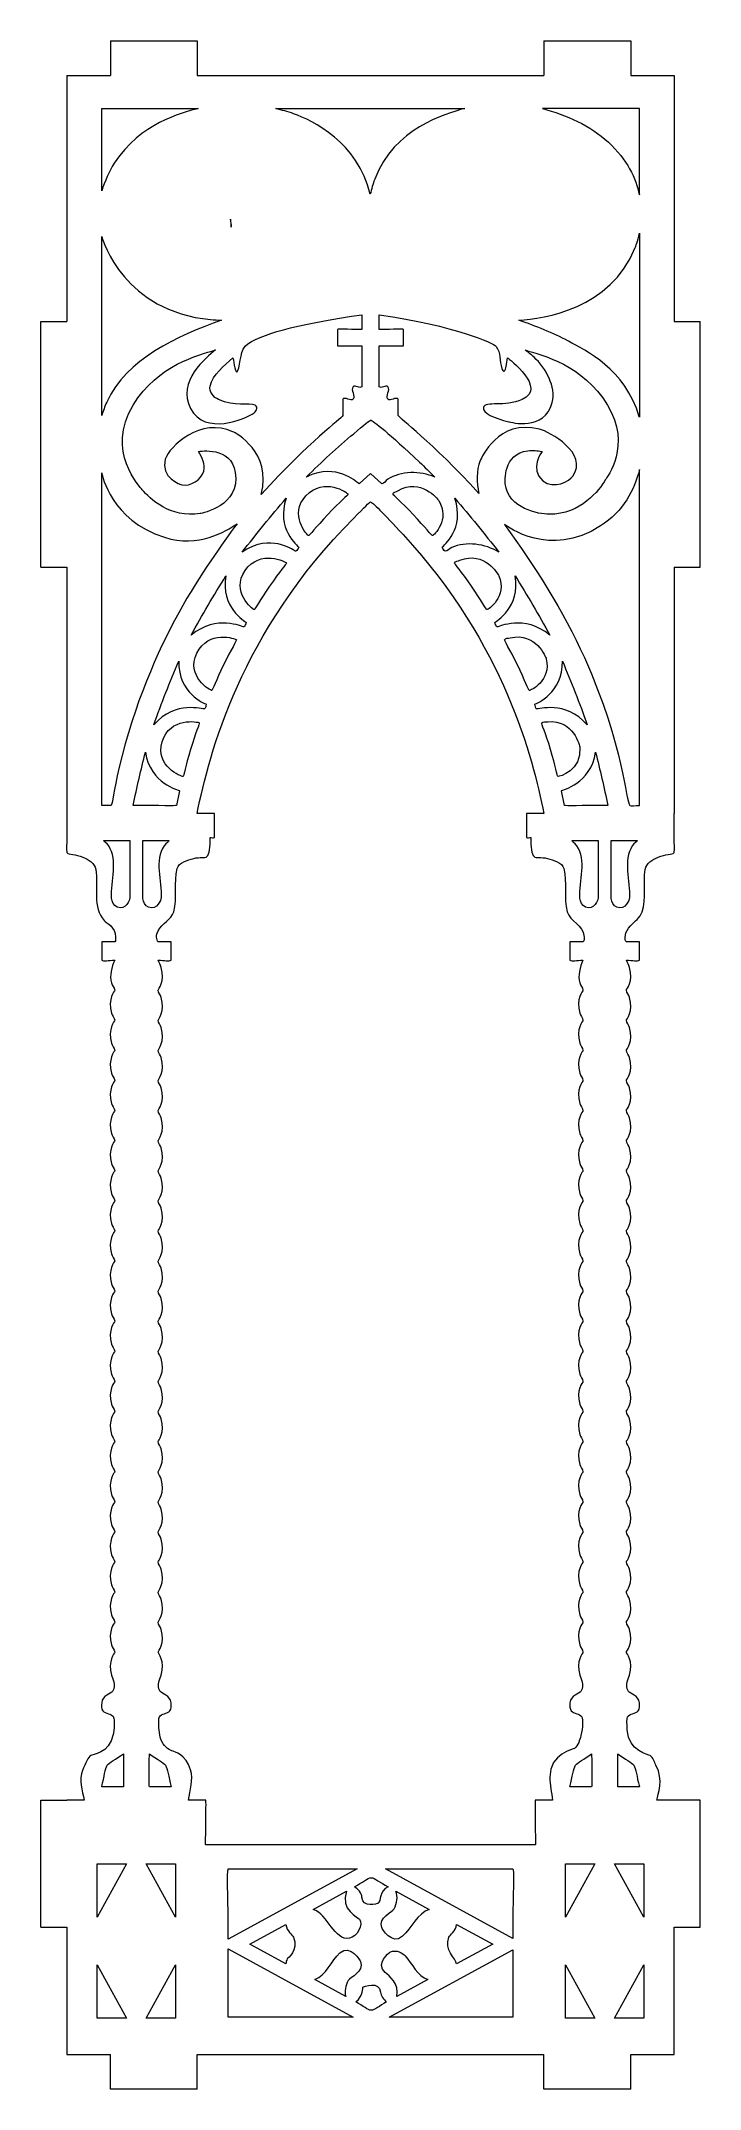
# Model space of a CAD drawing. Header units: millimetres. Extents: x 170 to 246, y -343 to -107.
import ezdxf

# ---------------------------------------------------------------- set-up
doc = ezdxf.new("R2010")
doc.units = ezdxf.units.MM

msp = doc.modelspace()

# ---------------------------------------------------------------- linework, layer by layer
at = {"color": 7, "linetype": 'Continuous', "lineweight": 15}
for p, q in [((178, -106.94), (188, -106.94)), ((178, -106.94), (178, -110.94)), ((188, -106.94), (188, -110.94)), ((228, -106.94), (228, -110.94)), ((228, -106.94), (238, -106.94)), ((238, -106.94), (238, -110.94)), ((173, -110.94), (173, -139.28)), ((173, -110.94), (178, -110.94)), ((188, -110.94), (228, -110.94)), ((238, -110.94), (243, -110.94)), ((243, -110.94), (243, -139.28)), ((177, -114.73), (188.12, -114.72)), ((177, -124.23), (177, -114.73)), ((239, -114.73), (227.82, -114.72)), ((239, -124.69), (239, -114.73)), ((177, -150.13), (177, -129.48)), ((239, -129.09), (239, -150.31)), ((170, -167.61), (170, -139.28)), ((170, -139.28), (173, -139.28)), ((207, -138.51), (207, -140.2)), ((209, -140.2), (209, -138.5)), ((243, -139.28), (246, -139.28)), ((246, -167.61), (246, -139.28)), ((204.2, -140.2), (204.2, -142.09)), ((211.8, -142.09), (211.8, -140.2)), ((204.2, -142.09), (207, -142.09)), ((207, -142.09), (207, -146.81)), ((209, -142.09), (211.8, -142.09)), ((209, -146.81), (209, -142.09)), ((204.8, -148.23), (204.8, -150.12)), ((211.2, -150.12), (211.2, -148.23)), ((177, -195.07), (177, -156.75)), ((208, -156.82), (206.69, -157.99)), ((209.31, -157.99), (208, -156.82)), ((239, -195.07), (239, -156.36)), ((170, -167.61), (173, -167.61)), ((173, -167.61), (173, -196.01)), ((243, -167.61), (246, -167.61)), ((243, -167.61), (243, -196.01)), ((185.99, -193.4), (185.64, -195.07)), ((230.36, -195.07), (230.01, -193.4)), ((178.1, -195.07), (177, -195.07)), ((190, -198.77), (190, -196.01)), ((226, -196.01), (226, -198.77)), ((177.25, -199.12), (180.25, -199.12)), ((180.25, -199.12), (180.25, -205.79)), ((181.75, -205.79), (181.75, -199.12)), ((181.75, -199.12), (184.75, -199.12)), ((231.25, -199.12), (234.25, -199.12)), ((234.25, -199.12), (234.25, -205.79)), ((235.75, -205.79), (235.75, -199.12)), ((235.75, -199.12), (238.75, -199.12)), ((177, -210.82), (177, -212.91)), ((178.5, -210.82), (177, -210.82)), ((185, -210.82), (183.5, -210.82)), ((185, -212.91), (185, -210.82)), ((231, -210.82), (231, -212.91)), ((232.5, -210.82), (231, -210.82)), ((239, -210.82), (237.5, -210.82)), ((239, -212.91), (239, -210.82)), ((179.5, -304.43), (179.5, -308.2)), ((236.5, -308.2), (236.5, -304.43)), ((179.5, -308.2), (177, -308.2)), ((239, -308.2), (236.5, -308.2)), ((170, -324.41), (170, -309.77)), ((170, -309.77), (173, -309.77)), ((246, -309.77), (241, -309.77)), ((246, -324.41), (246, -309.77)), ((227, -314.92), (189, -314.92)), ((176.5, -323.24), (176.5, -317.09)), ((179.86, -317.09), (176.5, -323.24)), ((176.5, -317.09), (179.86, -317.09)), ((185.5, -323.24), (182.14, -317.09)), ((182.14, -317.09), (185.5, -317.09)), ((185.5, -317.09), (185.5, -323.24)), ((191.6, -317.68), (206.46, -317.68)), ((206.46, -317.68), (191.6, -325.79)), ((224.4, -325.69), (209.71, -317.68)), ((209.71, -317.68), (224.4, -317.68)), ((230.5, -323.24), (230.5, -317.09)), ((233.86, -317.09), (230.5, -323.24)), ((230.5, -317.09), (233.86, -317.09)), ((239.5, -323.24), (236.14, -317.09)), ((236.14, -317.09), (239.5, -317.09)), ((239.5, -317.09), (239.5, -323.24)), ((201.39, -322.35), (205.24, -320.25)), ((210.92, -320.24), (214.78, -322.35)), ((170, -324.41), (173, -324.41)), ((173, -324.41), (173, -339.06)), ((194.08, -326.34), (198.23, -324.08)), ((217.93, -324.07), (222.09, -326.34)), ((243, -324.41), (246, -324.41)), ((243, -339.06), (243, -324.41)), ((191.6, -326.9), (206, -334.76)), ((191.6, -334.76), (191.6, -326.9)), ((198.23, -328.61), (194.08, -326.34)), ((210.17, -334.76), (224.4, -326.99)), ((222.09, -326.34), (217.93, -328.61)), ((224.4, -326.99), (224.4, -334.76)), ((176.5, -328.73), (179.86, -334.87)), ((176.5, -334.87), (176.5, -328.73)), ((182.14, -334.87), (185.5, -328.73)), ((185.5, -328.73), (185.5, -334.87)), ((205.14, -332.38), (201.57, -330.43)), ((214.6, -330.43), (211.02, -332.39)), ((230.5, -328.73), (233.86, -334.87)), ((230.5, -334.87), (230.5, -328.73)), ((236.14, -334.87), (239.5, -328.73)), ((239.5, -328.73), (239.5, -334.87)), ((179.86, -334.87), (176.5, -334.87)), ((185.5, -334.87), (182.14, -334.87)), ((206, -334.76), (191.6, -334.76)), ((224.4, -334.76), (210.17, -334.76)), ((233.86, -334.87), (230.5, -334.87)), ((239.5, -334.87), (236.14, -334.87)), ((173, -339.06), (178, -339.06)), ((178, -343.06), (178, -339.06)), ((188, -343.06), (188, -339.06)), ((188, -339.06), (228, -339.06)), ((228, -343.06), (228, -339.06)), ((238, -339.06), (243, -339.06)), ((238, -343.06), (238, -339.06)), ((188, -343.06), (178, -343.06)), ((238, -343.06), (228, -343.06))]:
    msp.add_line(p, q, dxfattribs=at)
at = {"color": 7, "linetype": 'Continuous', "lineweight": 15, "flags": 128}
msp.add_lwpolyline([(197.08, -114.72), (209.28, -114.72), (218.86, -114.72)], dxfattribs=at)
at = {"color": 7, "linetype": 'Continuous', "lineweight": 15}
for points in [[(188.12, -114.72), (186.09, -115.32), (181.52, -116.37), (178.46, -121.03)], [(199.13, -115.33), (198.46, -115.09), (197.76, -114.93), (197.08, -114.72)], [(207.97, -124.62), (206.52, -118.59), (201.34, -116.14), (199.13, -115.33)], [(218.86, -114.72), (216.54, -115.42), (210.78, -116.93), (208.48, -122.88)], [(227.82, -114.72), (230.57, -115.47), (233.33, -116.69), (235.43, -118.63)], [(235.43, -118.63), (237.6, -120.63), (238.61, -122.77), (239, -124.69)], [(178.46, -121.03), (177.81, -122.01), (177.4, -123.13), (177, -124.23)], [(208.48, -122.88), (208.26, -123.44), (208.11, -124.03), (207.97, -124.62)], [(191.95, -128.43), (191.97, -128.09), (191.93, -127.78), (191.85, -127.48)], [(191.85, -127.48), (191.85, -127.81), (191.89, -128.13), (191.95, -128.43)], [(177, -129.48), (177.16, -129.98), (179.59, -138.14), (189.56, -139.07)], [(238.52, -130.77), (238.56, -130.66), (238.81, -130.04), (239, -129.09)], [(225.12, -139.14), (228.01, -138.96), (235.65, -137.85), (238.52, -130.77)], [(190.83, -139.14), (185.72, -140.94), (179.83, -143.64), (177.58, -148.57)], [(189.56, -139.07), (189.98, -139.11), (190.4, -139.11), (190.83, -139.14)], [(193.84, -141.85), (195.95, -140.53), (200.5, -139.42), (207, -138.51)], [(209, -138.5), (217.76, -139.76), (222.19, -141.79), (222.49, -142.16)], [(230.84, -141.56), (229.01, -140.58), (227.07, -139.83), (225.12, -139.14)], [(207, -140.2), (205.23, -140.2), (204.27, -140.13), (204.2, -140.2)], [(211.8, -140.2), (211.74, -140.13), (210.77, -140.2), (209, -140.2)], [(238.99, -150.28), (237.38, -144.74), (232.77, -142.59), (230.84, -141.56)], [(180.62, -148.94), (183.5, -144.22), (188.12, -143.19), (190.12, -142.57)], [(190.12, -142.57), (189.07, -143.41), (185.61, -146.2), (187.26, -149.33)], [(189.5, -146.75), (189.78, -145.38), (191.12, -144.43), (192.14, -143.46)], [(192.14, -143.46), (192.26, -144), (192.42, -145.52), (192.65, -145.03)], [(192.65, -145.03), (193.14, -144.01), (192.88, -142.45), (193.84, -141.85)], [(222.49, -142.16), (223.03, -142.84), (222.86, -143.86), (223.14, -144.69)], [(223.43, -145.01), (223.64, -144.81), (223.64, -144.21), (223.8, -143.46)], [(223.8, -143.46), (223.93, -143.58), (228.44, -146.98), (225.48, -148.29)], [(225.82, -142.57), (227.83, -143.19), (232.45, -144.22), (235.33, -148.94)], [(226.86, -143.4), (226.53, -143.1), (226.17, -142.85), (225.82, -142.57)], [(228.95, -148.62), (229.41, -146.8), (228.23, -144.67), (226.86, -143.4)], [(223.14, -144.69), (223.19, -144.83), (223.32, -145.1), (223.43, -145.01)], [(177.58, -148.57), (177.35, -149.08), (177.19, -149.61), (177, -150.13)], [(190.47, -148.29), (189.91, -148.05), (189.38, -147.35), (189.5, -146.75)], [(194.69, -148.94), (193.98, -148.62), (192.35, -149.13), (190.47, -148.29)], [(206, -148.23), (205.72, -148.51), (205.08, -147.95), (204.8, -148.23)], [(206, -146.81), (205.66, -147.15), (206.33, -147.9), (206, -148.23)], [(207, -146.81), (206.76, -147.05), (206.23, -146.58), (206, -146.81)], [(210, -146.81), (209.77, -146.58), (209.24, -147.05), (209, -146.81)], [(210, -148.23), (209.67, -147.9), (210.34, -147.15), (210, -146.81)], [(211.2, -148.23), (210.92, -147.95), (210.28, -148.51), (210, -148.23)], [(225.48, -148.29), (223.46, -149.19), (221.26, -148.41), (221.01, -149.21)], [(223.94, -150.85), (224.12, -150.89), (228.1, -151.98), (228.95, -148.62)], [(181.68, -158.68), (181.48, -158.43), (177.39, -154.24), (180.62, -148.94)], [(192.14, -151.99), (188.45, -150.3), (184.79, -153.67), (184.34, -155.15)], [(187.26, -149.33), (188.92, -152.47), (193.49, -150.56), (194.6, -149.8)], [(194.6, -149.8), (194.63, -149.79), (195.19, -149.17), (194.69, -148.94)], [(204.8, -150.12), (204.62, -150.52), (200.98, -153.09), (195.4, -159.22)], [(206.06, -152.22), (207.27, -151.21), (207.92, -150.66), (208, -150.66)], [(208, -150.66), (208.25, -150.66), (210.23, -152.27), (213.65, -155.5)], [(220.5, -159.11), (214.98, -153.06), (211.38, -150.51), (211.2, -150.12)], [(227.47, -151.69), (222.74, -150.48), (220.76, -155.07), (220.66, -155.31)], [(221.01, -149.21), (220.82, -149.8), (222.36, -150.47), (223.94, -150.85)], [(235.33, -148.94), (238.15, -153.59), (235.25, -157.28), (235.1, -157.52)], [(239, -150.31), (239, -150.3), (239, -150.29), (238.99, -150.28)], [(195.4, -159.22), (196.69, -154.37), (192.38, -152.1), (192.14, -151.99)], [(200.59, -157.22), (202.36, -155.49), (204.15, -153.8), (206.06, -152.22)], [(231.33, -157.11), (233.19, -154.49), (228.65, -151.99), (227.47, -151.69)], [(184.34, -155.15), (183.69, -157.3), (186.14, -158.11), (186.25, -158.13)], [(188.16, -154.28), (188.32, -154.25), (191.92, -153.63), (192.4, -156.68)], [(188.77, -156.54), (188.96, -155.78), (188.59, -154.93), (188.16, -154.28)], [(206.69, -157.99), (206.51, -158), (204.61, -155.8), (201.34, -156.9)], [(213.65, -155.5), (214.25, -156.06), (214.83, -156.65), (215.41, -157.22)], [(220.66, -155.31), (220.19, -156.49), (220.2, -157.88), (220.5, -159.11)], [(223.53, -157.96), (223.51, -157.8), (223.26, -154.54), (226.15, -154.18)], [(226.15, -154.18), (226.69, -154.11), (227.25, -154.17), (227.78, -154.28)], [(227.78, -154.28), (227.72, -154.37), (226.27, -156.25), (227.88, -157.64)], [(177, -156.75), (177.11, -157.07), (178, -162.13), (184.24, -164.16)], [(186.25, -158.13), (187.22, -158.34), (188.52, -157.5), (188.77, -156.54)], [(192.4, -156.68), (193.02, -160.58), (188.57, -161.39), (188.36, -161.42)], [(200.55, -159.39), (202.67, -157.15), (205.4, -159.03), (205.41, -159.19)], [(201.34, -156.9), (201.08, -156.99), (200.84, -157.11), (200.59, -157.22)], [(209.98, -157.48), (209.74, -157.63), (209.59, -158), (209.31, -157.99)], [(215.41, -157.22), (213.74, -156.51), (211.5, -156.49), (209.98, -157.48)], [(211.15, -158.79), (213.8, -157.25), (215.78, -159.78), (215.86, -159.92)], [(228.59, -161.51), (227.46, -161.49), (223.87, -160.93), (223.53, -157.96)], [(227.88, -157.64), (229.16, -158.74), (230.96, -157.63), (231.33, -157.11)], [(235.1, -157.52), (234.36, -158.71), (232.28, -161.55), (228.59, -161.51)], [(239, -156.36), (238.45, -158.71), (237.16, -161.17), (234.52, -162.86)], [(188.36, -161.42), (184.91, -161.97), (182.51, -159.71), (181.68, -158.68)], [(193.22, -165.87), (194.85, -163.75), (196.54, -161.68), (198.28, -159.65)], [(198.28, -159.65), (197.07, -163.15), (199.61, -165.17), (199.75, -165.31)], [(200.87, -163.97), (200.72, -163.98), (198.55, -161.5), (200.55, -159.39)], [(205.41, -159.19), (205.42, -159.3), (204.52, -160.02), (203.08, -161.54)], [(206.08, -161.94), (207.27, -160.74), (207.91, -160.08), (208, -160.08)], [(208, -160.08), (208.18, -160.08), (209.47, -161.38), (211.76, -163.86)], [(212.92, -161.54), (211.48, -160.02), (210.58, -159.3), (210.59, -159.19)], [(210.59, -159.19), (210.61, -158.96), (210.95, -158.9), (211.15, -158.79)], [(215.86, -159.92), (217.23, -162.14), (215.27, -163.98), (215.13, -163.97)], [(216.25, -165.31), (216.39, -165.17), (218.93, -163.15), (217.72, -159.65)], [(217.72, -159.65), (219.46, -161.68), (221.15, -163.75), (222.78, -165.87)], [(192.62, -162.6), (189.25, -167.21), (182.57, -176.02), (179.02, -190.67)], [(184.24, -164.16), (188.16, -165.44), (191.32, -163.47), (192.62, -162.6)], [(188, -196.01), (189.44, -189.09), (192.93, -175.16), (206.08, -161.94)], [(203.08, -161.54), (201.65, -163.05), (200.98, -163.97), (200.87, -163.97)], [(215.13, -163.97), (215.02, -163.97), (214.35, -163.05), (212.92, -161.54)], [(234.52, -162.86), (228.62, -166.63), (223.77, -162.9), (223.46, -162.7)], [(223.46, -162.7), (226.97, -167.52), (230.23, -172.59), (232.66, -178.03)], [(199.38, -165.76), (199.2, -165.8), (197, -163.87), (193.91, -165.45)], [(211.76, -163.86), (223.55, -176.67), (226.65, -189.55), (228, -196.01)], [(222.78, -165.87), (221.23, -164.92), (219.01, -164.59), (217.36, -165.35)], [(193.91, -165.45), (193.67, -165.57), (193.45, -165.73), (193.22, -165.87)], [(193.53, -168.01), (195.28, -165.49), (198.27, -166.97), (198.3, -167.13)], [(198.3, -167.13), (198.33, -167.24), (197.56, -168.07), (196.37, -169.78)], [(199.75, -165.31), (199.63, -165.46), (199.57, -165.73), (199.38, -165.76)], [(216.62, -165.76), (216.43, -165.73), (216.37, -165.46), (216.25, -165.31)], [(217.36, -165.35), (217.1, -165.47), (216.9, -165.81), (216.62, -165.76)], [(219.63, -169.78), (218.44, -168.07), (217.67, -167.24), (217.7, -167.13)], [(217.7, -167.13), (217.75, -166.9), (218.09, -166.9), (218.31, -166.81)], [(187.31, -175.46), (188.59, -173.14), (189.93, -170.85), (191.33, -168.6)], [(191.33, -168.6), (190.69, -172.26), (193.52, -173.87), (193.68, -173.98)], [(194.58, -172.5), (194.43, -172.53), (191.87, -170.41), (193.53, -168.01)], [(196.37, -169.78), (195.2, -171.47), (194.69, -172.48), (194.58, -172.5)], [(221.42, -172.5), (221.31, -172.48), (220.8, -171.47), (219.63, -169.78)], [(222.32, -173.98), (222.48, -173.87), (225.31, -172.26), (224.67, -168.6)], [(224.67, -168.6), (226.07, -170.85), (227.41, -173.14), (228.69, -175.46)], [(193.39, -174.48), (193.19, -174.55), (190.3, -172.96), (187.31, -175.46)], [(193.68, -173.98), (193.58, -174.15), (193.57, -174.42), (193.39, -174.48)], [(222.61, -174.48), (222.43, -174.42), (222.42, -174.15), (222.32, -173.98)], [(228.69, -175.46), (225.7, -172.96), (222.81, -174.55), (222.61, -174.48)], [(187.97, -177.54), (189.3, -174.78), (192.48, -175.84), (192.54, -175.99)], [(192.54, -175.99), (192.58, -176.09), (191.95, -177.02), (191.06, -178.87)], [(224.94, -178.87), (224.05, -177.02), (223.42, -176.09), (223.46, -175.99)], [(223.46, -175.99), (223.54, -175.77), (223.89, -175.81), (224.11, -175.76)], [(224.11, -175.76), (227.07, -175.05), (228.22, -178.01), (228.26, -178.16)], [(183.01, -185.77), (183.9, -183.29), (184.85, -180.84), (185.88, -178.43)], [(185.88, -178.43), (185.83, -182.17), (188.88, -183.33), (189.06, -183.41)], [(189.71, -181.83), (189.57, -181.88), (186.69, -180.18), (187.97, -177.54)], [(191.06, -178.87), (190.16, -180.72), (189.81, -181.79), (189.71, -181.83)], [(226.29, -181.83), (226.19, -181.79), (225.84, -180.72), (224.94, -178.87)], [(228.26, -178.16), (228.88, -180.72), (226.42, -181.87), (226.29, -181.83)], [(226.94, -183.41), (227.12, -183.33), (230.17, -182.17), (230.12, -178.43)], [(230.12, -178.43), (231.15, -180.84), (232.1, -183.29), (232.99, -185.77)], [(232.66, -178.03), (237.27, -188.34), (237.44, -194.69), (237.9, -195.07)], [(188.85, -183.95), (188.67, -184.05), (185.59, -182.88), (183.01, -185.77)], [(189.06, -183.41), (188.99, -183.59), (189.02, -183.86), (188.85, -183.95)], [(227.15, -183.95), (226.98, -183.86), (227.01, -183.59), (226.94, -183.41)], [(232.99, -185.77), (230.41, -182.88), (227.33, -184.05), (227.15, -183.95)], [(183.97, -187.74), (184.85, -184.83), (188.17, -185.42), (188.25, -185.56)], [(188.25, -185.56), (188.31, -185.65), (187.83, -186.67), (187.24, -188.62)], [(228.76, -188.62), (228.17, -186.67), (227.69, -185.65), (227.75, -185.56)], [(227.75, -185.56), (227.87, -185.36), (228.2, -185.45), (228.43, -185.43)], [(228.43, -185.43), (231.43, -185.15), (232.14, -188.23), (232.15, -188.39)], [(186.38, -191.73), (186.24, -191.81), (183.12, -190.57), (183.97, -187.74)], [(187.24, -188.62), (186.65, -190.58), (186.48, -191.68), (186.38, -191.73)], [(229.62, -191.73), (229.52, -191.68), (229.35, -190.58), (228.76, -188.62)], [(232.15, -188.39), (232.36, -191.04), (229.74, -191.8), (229.62, -191.73)], [(179.02, -190.67), (178.36, -193.43), (178.22, -194.97), (178.1, -195.07)], [(180.64, -195.07), (181.06, -193.01), (181.53, -190.96), (182.05, -188.93)], [(182.05, -188.93), (182.61, -192.66), (185.89, -193.23), (185.99, -193.4)], [(230.01, -193.4), (230.11, -193.23), (233.39, -192.66), (233.95, -188.93)], [(233.95, -188.93), (234.47, -190.96), (234.94, -193.01), (235.36, -195.07)], [(185.64, -195.07), (185.51, -195.17), (183.81, -195.07), (180.64, -195.07)], [(190, -196.01), (189.95, -195.97), (189.27, -196.01), (188, -196.01)], [(228, -196.01), (226.73, -196.01), (226.05, -195.97), (226, -196.01)], [(235.36, -195.07), (232.19, -195.07), (230.49, -195.17), (230.36, -195.07)], [(237.9, -195.07), (238.05, -195.19), (238.47, -195.07), (239, -195.07)], [(173, -196.01), (173, -198.87), (172.91, -200.4), (173, -200.52)], [(243, -200.52), (243.09, -200.4), (243, -198.87), (243, -196.01)], [(173, -200.52), (173.21, -200.8), (174, -200.65), (174.84, -201.03)], [(177.81, -199.74), (177.59, -199.4), (177.19, -199.26), (177.25, -199.12)], [(178.15, -205.77), (178.04, -203.76), (178.93, -201.41), (177.81, -199.74)], [(184.19, -199.72), (183.04, -201.38), (183.96, -203.75), (183.85, -205.77)], [(184.75, -199.12), (184.81, -199.26), (184.42, -199.39), (184.19, -199.72)], [(189.14, -200.98), (189.46, -200.71), (189.52, -199.85), (189.5, -198.77)], [(189.5, -198.77), (189.67, -198.77), (189.88, -198.89), (190, -198.77)], [(226, -198.77), (226.12, -198.89), (226.33, -198.77), (226.5, -198.77)], [(226.5, -198.77), (226.48, -199.85), (226.54, -200.71), (226.86, -200.98)], [(231.81, -199.72), (231.58, -199.39), (231.19, -199.26), (231.25, -199.12)], [(232.15, -205.77), (232.04, -203.75), (232.96, -201.38), (231.81, -199.72)], [(238.19, -199.74), (237.07, -201.41), (237.96, -203.76), (237.85, -205.77)], [(238.75, -199.12), (238.81, -199.26), (238.41, -199.4), (238.19, -199.74)], [(241.16, -201.03), (242, -200.65), (242.79, -200.8), (243, -200.52)], [(174.84, -201.03), (175.47, -201.31), (176.22, -201.78), (176.32, -202.45)], [(176.32, -202.45), (176.64, -204.41), (175.91, -206.89), (177.27, -208.33)], [(185.31, -207.34), (185.76, -205.74), (185.3, -203.97), (185.71, -202.35)], [(185.71, -202.35), (185.89, -201.63), (186.9, -201.39), (187.61, -201.19)], [(187.61, -201.19), (188.33, -200.99), (188.93, -201.16), (189.14, -200.98)], [(226.86, -200.98), (227.07, -201.16), (227.67, -200.99), (228.39, -201.19)], [(228.39, -201.19), (229.1, -201.39), (230.11, -201.63), (230.29, -202.35)], [(230.29, -202.35), (230.7, -203.97), (230.24, -205.74), (230.69, -207.34)], [(239.32, -207.34), (239.8, -205.78), (239.42, -204.06), (239.68, -202.45)], [(239.68, -202.45), (239.79, -201.78), (240.53, -201.31), (241.16, -201.03)], [(178.78, -206.8), (178.41, -206.63), (178.17, -206.17), (178.15, -205.77)], [(180.25, -205.79), (180.24, -205.85), (179.81, -207.26), (178.78, -206.8)], [(182.4, -206.81), (182.03, -206.65), (181.79, -206.19), (181.75, -205.79)], [(183.85, -205.77), (183.85, -205.83), (183.44, -207.25), (182.4, -206.81)], [(183.5, -209.52), (183.92, -208.67), (185.06, -208.25), (185.31, -207.34)], [(230.69, -207.34), (230.99, -208.41), (232.58, -208.96), (232.61, -210.08)], [(232.78, -206.8), (232.42, -206.63), (232.17, -206.17), (232.15, -205.77)], [(234.25, -205.79), (234.25, -205.85), (233.81, -207.26), (232.78, -206.8)], [(236.4, -206.81), (236.03, -206.65), (235.79, -206.19), (235.75, -205.79)], [(237.85, -205.77), (237.85, -205.83), (237.44, -207.25), (236.4, -206.81)], [(237.97, -208.95), (238.46, -208.45), (239.11, -208.01), (239.32, -207.34)], [(177.27, -208.33), (177.57, -208.63), (178.62, -209.11), (178.6, -210.23)], [(183.5, -210.82), (183.47, -210.79), (183.13, -210.25), (183.5, -209.52)], [(232.61, -210.08), (232.61, -210.33), (232.69, -210.65), (232.5, -210.82)], [(237.5, -210.82), (237.23, -210.59), (237.31, -209.61), (237.97, -208.95)], [(178.6, -210.23), (178.6, -210.43), (178.65, -210.69), (178.5, -210.82)], [(177, -212.91), (177.19, -213.1), (177.77, -212.91), (178.5, -212.91)], [(178.5, -212.91), (178.14, -213.72), (177.88, -214.69), (178.12, -215.54)], [(183.5, -212.91), (184.23, -212.91), (184.81, -213.1), (185, -212.91)], [(183.87, -213.75), (183.79, -213.45), (183.62, -213.19), (183.5, -212.91)], [(183.5, -216.38), (183.5, -216.29), (184.34, -215.36), (183.87, -213.75)], [(231, -212.91), (231.19, -213.1), (231.77, -212.91), (232.5, -212.91)], [(232.5, -212.91), (232.14, -213.72), (231.88, -214.69), (232.13, -215.54)], [(237.5, -212.91), (238.23, -212.91), (238.81, -213.1), (239, -212.91)], [(237.88, -213.75), (237.79, -213.45), (237.63, -213.19), (237.5, -212.91)], [(237.5, -216.38), (237.5, -216.29), (238.34, -215.36), (237.88, -213.75)], [(178.5, -216.38), (178.5, -216.47), (177.66, -217.39), (178.12, -219.01)], [(178.12, -215.54), (178.21, -215.83), (178.5, -216.07), (178.5, -216.38)], [(183.87, -217.22), (183.79, -216.92), (183.5, -216.68), (183.5, -216.38)], [(183.5, -219.85), (183.5, -219.76), (184.34, -218.83), (183.87, -217.22)], [(232.5, -216.38), (232.5, -216.47), (231.66, -217.39), (232.13, -219.01)], [(232.13, -215.54), (232.21, -215.83), (232.5, -216.07), (232.5, -216.38)], [(237.88, -217.22), (237.79, -216.92), (237.5, -216.68), (237.5, -216.38)], [(237.5, -219.85), (237.5, -219.76), (238.34, -218.83), (237.88, -217.22)], [(178.12, -219.01), (178.21, -219.3), (178.5, -219.54), (178.5, -219.85)], [(232.13, -219.01), (232.21, -219.3), (232.5, -219.54), (232.5, -219.85)], [(178.5, -219.85), (178.5, -219.94), (177.66, -220.86), (178.12, -222.48)], [(183.87, -220.68), (183.79, -220.39), (183.5, -220.15), (183.5, -219.85)], [(183.5, -223.32), (183.5, -223.23), (184.34, -222.3), (183.87, -220.68)], [(232.5, -219.85), (232.5, -219.94), (231.66, -220.86), (232.13, -222.48)], [(237.88, -220.68), (237.79, -220.39), (237.5, -220.15), (237.5, -219.85)], [(237.5, -223.32), (237.5, -223.23), (238.34, -222.3), (237.88, -220.68)], [(178.5, -223.32), (178.5, -223.4), (177.66, -224.33), (178.12, -225.95)], [(178.12, -222.48), (178.21, -222.77), (178.5, -223.01), (178.5, -223.32)], [(183.87, -224.15), (183.79, -223.86), (183.5, -223.62), (183.5, -223.32)], [(183.5, -226.79), (183.5, -226.7), (184.34, -225.77), (183.87, -224.15)], [(232.5, -223.32), (232.5, -223.4), (231.66, -224.33), (232.13, -225.95)], [(232.13, -222.48), (232.21, -222.77), (232.5, -223.01), (232.5, -223.32)], [(237.88, -224.15), (237.79, -223.86), (237.5, -223.62), (237.5, -223.32)], [(237.5, -226.79), (237.5, -226.7), (238.34, -225.77), (237.88, -224.15)], [(178.12, -225.95), (178.21, -226.24), (178.5, -226.48), (178.5, -226.79)], [(232.13, -225.95), (232.21, -226.24), (232.5, -226.48), (232.5, -226.79)], [(178.5, -226.79), (178.5, -226.87), (177.66, -227.8), (178.12, -229.42)], [(183.87, -227.62), (183.79, -227.33), (183.5, -227.09), (183.5, -226.79)], [(183.5, -230.25), (183.5, -230.17), (184.34, -229.24), (183.87, -227.62)], [(232.5, -226.79), (232.5, -226.87), (231.66, -227.8), (232.13, -229.42)], [(237.88, -227.62), (237.79, -227.33), (237.5, -227.09), (237.5, -226.79)], [(237.5, -230.25), (237.5, -230.17), (238.34, -229.24), (237.88, -227.62)], [(178.5, -230.25), (178.5, -230.34), (177.66, -231.27), (178.12, -232.89)], [(178.12, -229.42), (178.21, -229.71), (178.5, -229.95), (178.5, -230.25)], [(183.87, -231.09), (183.79, -230.8), (183.5, -230.56), (183.5, -230.25)], [(183.5, -233.72), (183.5, -233.63), (184.34, -232.71), (183.87, -231.09)], [(232.5, -230.25), (232.5, -230.34), (231.66, -231.27), (232.13, -232.89)], [(232.13, -229.42), (232.21, -229.71), (232.5, -229.95), (232.5, -230.25)], [(237.88, -231.09), (237.79, -230.8), (237.5, -230.56), (237.5, -230.25)], [(237.5, -233.72), (237.5, -233.63), (238.34, -232.71), (237.88, -231.09)], [(178.5, -233.72), (178.5, -233.81), (177.66, -234.74), (178.12, -236.36)], [(178.12, -232.89), (178.21, -233.18), (178.5, -233.42), (178.5, -233.72)], [(183.87, -234.56), (183.79, -234.27), (183.5, -234.03), (183.5, -233.72)], [(232.5, -233.72), (232.5, -233.81), (231.66, -234.74), (232.13, -236.36)], [(232.13, -232.89), (232.21, -233.18), (232.5, -233.42), (232.5, -233.72)], [(237.88, -234.56), (237.79, -234.27), (237.5, -234.03), (237.5, -233.72)], [(183.5, -237.19), (183.5, -237.1), (184.34, -236.18), (183.87, -234.56)], [(237.5, -237.19), (237.5, -237.1), (238.34, -236.18), (237.88, -234.56)], [(178.5, -237.19), (178.5, -237.28), (177.66, -238.21), (178.12, -239.82)], [(178.12, -236.36), (178.21, -236.65), (178.5, -236.89), (178.5, -237.19)], [(183.87, -238.03), (183.79, -237.74), (183.5, -237.5), (183.5, -237.19)], [(183.5, -240.66), (183.5, -240.57), (184.34, -239.65), (183.87, -238.03)], [(232.5, -237.19), (232.5, -237.28), (231.66, -238.21), (232.13, -239.82)], [(232.13, -236.36), (232.21, -236.65), (232.5, -236.89), (232.5, -237.19)], [(237.88, -238.03), (237.79, -237.74), (237.5, -237.5), (237.5, -237.19)], [(237.5, -240.66), (237.5, -240.57), (238.34, -239.65), (237.88, -238.03)], [(178.5, -240.66), (178.5, -240.75), (177.66, -241.68), (178.12, -243.29)], [(178.12, -239.82), (178.21, -240.12), (178.5, -240.36), (178.5, -240.66)], [(183.87, -241.5), (183.79, -241.21), (183.5, -240.97), (183.5, -240.66)], [(232.5, -240.66), (232.5, -240.75), (231.66, -241.68), (232.13, -243.29)], [(232.13, -239.82), (232.21, -240.12), (232.5, -240.36), (232.5, -240.66)], [(237.88, -241.5), (237.79, -241.21), (237.5, -240.97), (237.5, -240.66)], [(183.5, -244.13), (183.5, -244.04), (184.34, -243.12), (183.87, -241.5)], [(237.5, -244.13), (237.5, -244.04), (238.34, -243.12), (237.88, -241.5)], [(178.5, -244.13), (178.5, -244.22), (177.66, -245.14), (178.12, -246.76)], [(178.12, -243.29), (178.21, -243.59), (178.5, -243.83), (178.5, -244.13)], [(183.87, -244.97), (183.79, -244.67), (183.5, -244.44), (183.5, -244.13)], [(183.5, -247.6), (183.5, -247.51), (184.34, -246.59), (183.87, -244.97)], [(232.5, -244.13), (232.5, -244.22), (231.66, -245.14), (232.13, -246.76)], [(232.13, -243.29), (232.21, -243.59), (232.5, -243.83), (232.5, -244.13)], [(237.88, -244.97), (237.79, -244.67), (237.5, -244.44), (237.5, -244.13)], [(237.5, -247.6), (237.5, -247.51), (238.34, -246.59), (237.88, -244.97)], [(178.5, -247.6), (178.5, -247.69), (177.66, -248.61), (178.12, -250.23)], [(178.12, -246.76), (178.21, -247.06), (178.5, -247.29), (178.5, -247.6)], [(183.87, -248.44), (183.79, -248.14), (183.5, -247.91), (183.5, -247.6)], [(232.5, -247.6), (232.5, -247.69), (231.66, -248.61), (232.13, -250.23)], [(232.13, -246.76), (232.21, -247.06), (232.5, -247.29), (232.5, -247.6)], [(237.88, -248.44), (237.79, -248.14), (237.5, -247.91), (237.5, -247.6)], [(178.12, -250.23), (178.21, -250.53), (178.5, -250.76), (178.5, -251.07)], [(183.5, -251.07), (183.5, -250.98), (184.34, -250.06), (183.87, -248.44)], [(232.13, -250.23), (232.21, -250.53), (232.5, -250.76), (232.5, -251.07)], [(237.5, -251.07), (237.5, -250.98), (238.34, -250.06), (237.88, -248.44)], [(178.5, -251.07), (178.5, -251.16), (177.66, -252.08), (178.12, -253.7)], [(183.87, -251.91), (183.79, -251.61), (183.5, -251.38), (183.5, -251.07)], [(183.5, -254.54), (183.5, -254.45), (184.34, -253.53), (183.87, -251.91)], [(232.5, -251.07), (232.5, -251.16), (231.66, -252.08), (232.13, -253.7)], [(237.88, -251.91), (237.79, -251.61), (237.5, -251.38), (237.5, -251.07)], [(237.5, -254.54), (237.5, -254.45), (238.34, -253.53), (237.88, -251.91)], [(178.5, -254.54), (178.5, -254.63), (177.66, -255.55), (178.12, -257.17)], [(178.12, -253.7), (178.21, -254), (178.5, -254.23), (178.5, -254.54)], [(183.87, -255.38), (183.79, -255.08), (183.5, -254.84), (183.5, -254.54)], [(232.5, -254.54), (232.5, -254.63), (231.66, -255.55), (232.13, -257.17)], [(232.13, -253.7), (232.21, -254), (232.5, -254.23), (232.5, -254.54)], [(237.88, -255.38), (237.79, -255.08), (237.5, -254.84), (237.5, -254.54)], [(178.12, -257.17), (178.21, -257.46), (178.5, -257.7), (178.5, -258.01)], [(183.5, -258.01), (183.5, -257.92), (184.34, -256.99), (183.87, -255.38)], [(232.13, -257.17), (232.21, -257.46), (232.5, -257.7), (232.5, -258.01)], [(237.5, -258.01), (237.5, -257.92), (238.34, -256.99), (237.88, -255.38)], [(178.5, -258.01), (178.5, -258.1), (177.66, -259.02), (178.12, -260.64)], [(183.87, -258.85), (183.79, -258.55), (183.5, -258.31), (183.5, -258.01)], [(183.5, -261.48), (183.5, -261.39), (184.34, -260.46), (183.87, -258.85)], [(232.5, -258.01), (232.5, -258.1), (231.66, -259.02), (232.13, -260.64)], [(237.88, -258.85), (237.79, -258.55), (237.5, -258.31), (237.5, -258.01)], [(237.5, -261.48), (237.5, -261.39), (238.34, -260.46), (237.88, -258.85)], [(178.5, -261.48), (178.5, -261.57), (177.66, -262.49), (178.12, -264.11)], [(178.12, -260.64), (178.21, -260.93), (178.5, -261.17), (178.5, -261.48)], [(183.87, -262.32), (183.79, -262.02), (183.5, -261.78), (183.5, -261.48)], [(232.5, -261.48), (232.5, -261.57), (231.66, -262.49), (232.13, -264.11)], [(232.13, -260.64), (232.21, -260.93), (232.5, -261.17), (232.5, -261.48)], [(237.88, -262.32), (237.79, -262.02), (237.5, -261.78), (237.5, -261.48)], [(178.12, -264.11), (178.21, -264.4), (178.5, -264.64), (178.5, -264.95)], [(183.5, -264.95), (183.5, -264.86), (184.34, -263.93), (183.87, -262.32)], [(232.13, -264.11), (232.21, -264.4), (232.5, -264.64), (232.5, -264.95)], [(237.5, -264.95), (237.5, -264.86), (238.34, -263.93), (237.88, -262.32)], [(178.5, -264.95), (178.5, -265.04), (177.66, -265.96), (178.12, -267.58)], [(183.87, -265.78), (183.79, -265.49), (183.5, -265.25), (183.5, -264.95)], [(183.5, -268.42), (183.5, -268.33), (184.34, -267.4), (183.87, -265.78)], [(232.5, -264.95), (232.5, -265.04), (231.66, -265.96), (232.13, -267.58)], [(237.88, -265.78), (237.79, -265.49), (237.5, -265.25), (237.5, -264.95)], [(237.5, -268.42), (237.5, -268.33), (238.34, -267.4), (237.88, -265.78)], [(178.5, -268.42), (178.5, -268.5), (177.66, -269.43), (178.12, -271.05)], [(178.12, -267.58), (178.21, -267.87), (178.5, -268.11), (178.5, -268.42)], [(183.87, -269.25), (183.79, -268.96), (183.5, -268.72), (183.5, -268.42)], [(232.5, -268.42), (232.5, -268.5), (231.66, -269.43), (232.13, -271.05)], [(232.13, -267.58), (232.21, -267.87), (232.5, -268.11), (232.5, -268.42)], [(237.88, -269.25), (237.79, -268.96), (237.5, -268.72), (237.5, -268.42)], [(178.12, -271.05), (178.21, -271.34), (178.5, -271.58), (178.5, -271.89)], [(183.5, -271.89), (183.5, -271.8), (184.34, -270.87), (183.87, -269.25)], [(232.13, -271.05), (232.21, -271.34), (232.5, -271.58), (232.5, -271.89)], [(237.5, -271.89), (237.5, -271.8), (238.34, -270.87), (237.88, -269.25)], [(178.5, -271.89), (178.5, -271.97), (177.66, -272.9), (178.12, -274.52)], [(183.87, -272.72), (183.79, -272.43), (183.5, -272.19), (183.5, -271.89)], [(183.5, -275.35), (183.5, -275.27), (184.34, -274.34), (183.87, -272.72)], [(232.5, -271.89), (232.5, -271.97), (231.66, -272.9), (232.13, -274.52)], [(237.88, -272.72), (237.79, -272.43), (237.5, -272.19), (237.5, -271.89)], [(237.5, -275.35), (237.5, -275.27), (238.34, -274.34), (237.88, -272.72)], [(178.5, -275.35), (178.5, -275.44), (177.66, -276.37), (178.12, -277.99)], [(178.12, -274.52), (178.21, -274.81), (178.5, -275.05), (178.5, -275.35)], [(183.87, -276.19), (183.79, -275.9), (183.5, -275.66), (183.5, -275.35)], [(183.5, -278.82), (183.5, -278.73), (184.34, -277.81), (183.87, -276.19)], [(232.5, -275.35), (232.5, -275.44), (231.66, -276.37), (232.13, -277.99)], [(232.13, -274.52), (232.21, -274.81), (232.5, -275.05), (232.5, -275.35)], [(237.88, -276.19), (237.79, -275.9), (237.5, -275.66), (237.5, -275.35)], [(237.5, -278.82), (237.5, -278.73), (238.34, -277.81), (237.88, -276.19)], [(178.12, -277.99), (178.21, -278.28), (178.5, -278.52), (178.5, -278.82)], [(232.13, -277.99), (232.21, -278.28), (232.5, -278.52), (232.5, -278.82)], [(178.5, -278.82), (178.5, -278.91), (177.66, -279.84), (178.12, -281.46)], [(183.87, -279.66), (183.79, -279.37), (183.5, -279.13), (183.5, -278.82)], [(183.5, -282.29), (183.5, -282.2), (184.34, -281.28), (183.87, -279.66)], [(232.5, -278.82), (232.5, -278.91), (231.66, -279.84), (232.13, -281.46)], [(237.88, -279.66), (237.79, -279.37), (237.5, -279.13), (237.5, -278.82)], [(237.5, -282.29), (237.5, -282.2), (238.34, -281.28), (237.88, -279.66)], [(178.5, -282.29), (178.5, -282.38), (177.66, -283.31), (178.12, -284.92)], [(178.12, -281.46), (178.21, -281.75), (178.5, -281.99), (178.5, -282.29)], [(183.87, -283.13), (183.79, -282.84), (183.5, -282.6), (183.5, -282.29)], [(183.5, -285.76), (183.5, -285.67), (184.34, -284.75), (183.87, -283.13)], [(232.5, -282.29), (232.5, -282.38), (231.66, -283.31), (232.13, -284.92)], [(232.13, -281.46), (232.21, -281.75), (232.5, -281.99), (232.5, -282.29)], [(237.88, -283.13), (237.79, -282.84), (237.5, -282.6), (237.5, -282.29)], [(237.5, -285.76), (237.5, -285.67), (238.34, -284.75), (237.88, -283.13)], [(178.12, -284.92), (178.21, -285.22), (178.5, -285.46), (178.5, -285.76)], [(232.13, -284.92), (232.21, -285.22), (232.5, -285.46), (232.5, -285.76)], [(178.5, -285.76), (178.5, -285.85), (177.66, -286.78), (178.12, -288.39)], [(183.87, -286.6), (183.79, -286.31), (183.5, -286.07), (183.5, -285.76)], [(183.5, -289.23), (183.5, -289.14), (184.34, -288.22), (183.87, -286.6)], [(232.5, -285.76), (232.5, -285.85), (231.66, -286.78), (232.13, -288.39)], [(237.88, -286.6), (237.79, -286.31), (237.5, -286.07), (237.5, -285.76)], [(237.5, -289.23), (237.5, -289.14), (238.34, -288.22), (237.88, -286.6)], [(178.5, -289.23), (178.5, -289.32), (177.66, -290.24), (178.12, -291.86)], [(178.12, -288.39), (178.21, -288.69), (178.5, -288.93), (178.5, -289.23)], [(183.87, -290.07), (183.79, -289.77), (183.5, -289.54), (183.5, -289.23)], [(183.5, -292.7), (183.5, -292.61), (184.34, -291.69), (183.87, -290.07)], [(232.5, -289.23), (232.5, -289.32), (231.66, -290.24), (232.13, -291.86)], [(232.13, -288.39), (232.21, -288.69), (232.5, -288.93), (232.5, -289.23)], [(237.88, -290.07), (237.79, -289.77), (237.5, -289.54), (237.5, -289.23)], [(237.5, -292.7), (237.5, -292.61), (238.34, -291.69), (237.88, -290.07)], [(178.5, -292.7), (178.5, -292.79), (177.66, -293.71), (178.12, -295.33)], [(178.12, -291.86), (178.21, -292.16), (178.5, -292.39), (178.5, -292.7)], [(183.87, -295.33), (184.34, -293.71), (183.5, -292.79), (183.5, -292.7)], [(232.5, -292.7), (232.5, -292.79), (231.66, -293.71), (232.13, -295.33)], [(232.13, -291.86), (232.21, -292.16), (232.5, -292.39), (232.5, -292.7)], [(237.88, -295.33), (238.34, -293.71), (237.5, -292.79), (237.5, -292.7)], [(178.26, -297.22), (178.08, -297.5), (177.07, -297.66), (177, -298.54)], [(178.12, -295.33), (178.22, -295.67), (178.75, -296.45), (178.26, -297.22)], [(183.74, -297.22), (183.25, -296.45), (183.78, -295.67), (183.87, -295.33)], [(185, -298.54), (184.93, -297.66), (183.92, -297.5), (183.74, -297.22)], [(232.26, -297.22), (232.08, -297.5), (231.07, -297.66), (231, -298.54)], [(232.13, -295.33), (232.22, -295.67), (232.75, -296.45), (232.26, -297.22)], [(237.74, -297.22), (237.25, -296.45), (237.78, -295.67), (237.88, -295.33)], [(239, -298.54), (238.93, -297.66), (237.92, -297.5), (237.74, -297.22)], [(177, -298.54), (176.97, -298.85), (176.95, -299.21), (177.14, -299.45)], [(177.14, -299.45), (177.43, -299.81), (178.13, -299.74), (178.35, -300.16)], [(183.65, -300.16), (183.87, -299.75), (184.57, -299.81), (184.85, -299.45)], [(184.85, -299.45), (185.04, -299.21), (185.02, -298.85), (185, -298.54)], [(231, -298.54), (230.98, -298.85), (230.96, -299.21), (231.15, -299.45)], [(231.15, -299.45), (231.43, -299.81), (232.13, -299.75), (232.35, -300.16)], [(237.65, -300.16), (237.87, -299.74), (238.57, -299.81), (238.86, -299.45)], [(238.86, -299.45), (239.05, -299.21), (239.03, -298.85), (239, -298.54)], [(178.33, -302.2), (177.9, -304.39), (175.85, -304.53), (175.75, -304.6)], [(178.35, -300.16), (178.38, -300.22), (178.58, -300.93), (178.33, -302.2)], [(183.61, -300.9), (183.61, -300.65), (183.54, -300.38), (183.65, -300.16)], [(183.94, -302.98), (183.65, -302.34), (183.58, -301.6), (183.61, -300.9)], [(232.35, -300.16), (232.53, -300.51), (232.5, -301.3), (232.25, -302.31)], [(237.61, -301.63), (237.58, -300.92), (237.53, -300.4), (237.65, -300.16)], [(240.25, -304.6), (240.14, -304.52), (237.7, -304.15), (237.61, -301.63)], [(177.64, -305.73), (177.88, -305.39), (178.6, -305.06), (179.5, -304.43)], [(182.5, -308.2), (182.41, -308.11), (182.5, -306.82), (182.5, -304.43)], [(182.5, -304.43), (183.4, -305.06), (184.12, -305.39), (184.36, -305.73)], [(185.23, -304.11), (184.94, -303.98), (184.28, -303.74), (183.94, -302.98)], [(187.26, -306.26), (186.74, -304.46), (185.32, -304.15), (185.23, -304.11)], [(231.54, -303.78), (231.43, -303.88), (228.66, -304.32), (228.67, -307.1)], [(232.25, -302.31), (232.12, -302.84), (231.96, -303.43), (231.54, -303.78)], [(231.65, -305.73), (231.88, -305.39), (232.6, -305.06), (233.5, -304.43)], [(236.5, -304.43), (237.4, -305.06), (238.12, -305.39), (238.36, -305.73)], [(174.78, -306.33), (174.35, -307.39), (174.76, -308.64), (175, -309.77)], [(175.75, -304.6), (175.45, -304.81), (175.14, -305.44), (174.78, -306.33)], [(177, -308.2), (177.31, -307.01), (177.38, -306.12), (177.64, -305.73)], [(184.36, -305.73), (184.62, -306.12), (184.69, -307.01), (185, -308.2)], [(187, -309.77), (187.17, -308.61), (187.59, -307.39), (187.26, -306.26)], [(231, -308.2), (231.31, -307.01), (231.38, -306.12), (231.65, -305.73)], [(238.36, -305.73), (238.62, -306.12), (238.69, -307.01), (239, -308.2)], [(240.91, -305.73), (240.7, -305.35), (240.61, -304.85), (240.25, -304.6)], [(241, -309.77), (241.15, -309.04), (241.85, -307.44), (240.91, -305.73)], [(185, -308.2), (183.42, -308.2), (182.56, -308.26), (182.5, -308.2)], [(228.67, -307.1), (228.67, -307.99), (228.87, -308.88), (229, -309.77)], [(175, -309.77), (173.73, -309.77), (173.05, -309.72), (173, -309.77)], [(189, -309.77), (188.95, -309.72), (188.27, -309.77), (187, -309.77)], [(189, -312.91), (189, -310.92), (189.07, -309.84), (189, -309.77)], [(227, -309.77), (226.93, -309.84), (227, -310.92), (227, -312.91)], [(229, -309.77), (227.73, -309.77), (227.05, -309.72), (227, -309.77)], [(189, -314.92), (188.95, -314.87), (189, -314.18), (189, -312.91)], [(227, -312.91), (227, -314.18), (227.05, -314.87), (227, -314.92)], [(191.6, -325.79), (191.6, -320.65), (191.41, -317.87), (191.6, -317.68)], [(224.4, -317.68), (224.59, -317.87), (224.4, -320.62), (224.4, -325.69)], [(205.24, -320.25), (204.4, -322.33), (206.65, -323.37), (206.72, -323.46)], [(207.01, -320.95), (206.99, -320.46), (206.57, -320), (206.15, -319.76)], [(208.87, -321.65), (208.81, -321.68), (207.06, -322.2), (207.01, -320.95)], [(210.02, -319.76), (209.02, -320.14), (209.22, -321.46), (208.87, -321.65)], [(210.74, -322.27), (211.06, -321.67), (211.17, -320.87), (210.92, -320.24)], [(205.59, -325.67), (203.84, -326.01), (203.09, -322.89), (201.39, -322.35)], [(206.72, -323.46), (207.25, -324.11), (206.4, -325.51), (205.59, -325.67)], [(209.3, -324.45), (208.84, -323.27), (210.51, -322.69), (210.74, -322.27)], [(214.78, -322.35), (213.39, -322.79), (212.76, -324.47), (211.68, -325.45)], [(198.23, -324.08), (198.35, -324.9), (198.99, -325.27), (199.11, -325.56)], [(199.11, -325.56), (199.72, -327.08), (198.45, -327.98), (198.4, -328.05)], [(211.68, -325.45), (210.47, -326.54), (209.33, -324.53), (209.3, -324.45)], [(217.93, -328.61), (217.82, -328.04), (216.48, -326.99), (217.05, -325.56)], [(217.05, -325.56), (217.17, -325.27), (217.81, -324.9), (217.93, -324.07)], [(198.4, -328.05), (198.3, -328.22), (198.27, -328.42), (198.23, -328.61)], [(201.57, -330.43), (202.89, -329.94), (203.44, -328.32), (204.48, -327.37)], [(204.48, -327.37), (205.69, -326.28), (206.83, -328.29), (206.86, -328.37)], [(209.69, -329.61), (208.54, -328.61), (210.16, -327.3), (210.23, -327.27)], [(210.23, -327.27), (211.01, -326.89), (211.75, -327.46), (211.98, -327.7)], [(211.98, -327.7), (212.82, -328.64), (213.42, -330), (214.6, -330.43)], [(206.86, -328.37), (207.32, -329.55), (205.66, -330.14), (205.43, -330.56)], [(211.02, -332.39), (211.4, -330.95), (210.12, -329.98), (209.69, -329.61)], [(205.43, -330.56), (205.13, -331.1), (204.98, -331.79), (205.14, -332.38)], [(209.15, -331.88), (209.17, -332.32), (209.51, -332.74), (209.86, -333.02)], [(208.09, -333.98), (207.71, -333.99), (207.16, -333.48), (206.3, -333.01)], [(209.86, -333.02), (209, -333.48), (208.46, -333.98), (208.09, -333.98)]]:
    msp.add_open_spline(points, degree=3, dxfattribs=at)
for points, knots in [([(218.31, -166.81), (221.15, -165.68), (222.73, -168.45), (222.79, -168.6), (223.8, -171.02), (221.56, -172.53), (221.42, -172.5)], [0, 0, 0, 0, 1, 1, 1, 2, 2, 2, 2]), ([(233.5, -304.43), (233.5, -306.82), (233.59, -308.11), (233.5, -308.2), (233.44, -308.26), (232.58, -308.2), (231, -308.2)], [2, 2, 2, 2, 3, 3, 3, 4, 4, 4, 4]), ([(206.15, -319.76), (207.08, -319.25), (207.68, -318.7), (208.09, -318.7), (208.49, -318.7), (209.09, -319.25), (210.02, -319.76)], [0, 0, 0, 0, 1, 1, 1, 2, 2, 2, 2]), ([(206.3, -333.01), (207.23, -332.27), (207.07, -331.37), (207.11, -331.32), (207.15, -331.26), (209.1, -330.54), (209.15, -331.88)], [0, 0, 0, 0, 1, 1, 1, 2, 2, 2, 2])]:
    msp.add_open_spline(points, degree=3, knots=knots, dxfattribs=at)

doc.saveas('drawing.dxf')
